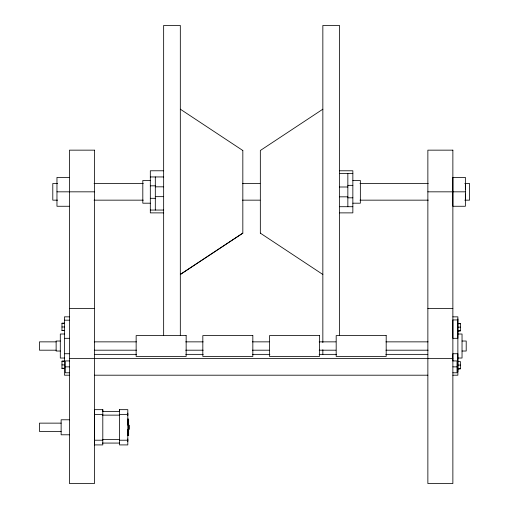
<?xml version="1.0" encoding="UTF-8"?>
<svg xmlns="http://www.w3.org/2000/svg" width="509" height="509" viewBox="0 0 509 509"><rect width="100%" height="100%" fill="white"/><g stroke="black" fill="none" stroke-linecap="round" stroke-linejoin="round"><path stroke-width="0.76" d="M102.805 409.662L102.805 444.917L94.47 444.917L94.47 409.662L102.805 409.662L102.805 411.234M119.475 409.662L119.475 444.917L127.81 444.917L127.81 409.662L119.475 409.662L119.475 411.234M128.643 429.456L128.643 425.123M452.87 360.83L452.87 353.736L457.871 353.736L457.871 371.863M457.871 318.939L457.871 338.313L452.87 338.313L452.87 319.945L457.871 319.945M322.846 109.2L260.334 150.505L260.334 233.147M242.831 233.141L180.32 274.453L242.831 233.147L242.831 150.505M163.65 170.782L150.314 170.782L150.314 212.877L163.65 212.877M339.516 170.782L352.852 170.782L352.852 212.877L339.516 212.877M339.516 173.601L352.852 173.601M150.314 176.947L163.65 176.947M69.466 177.393L56.963 177.393L56.963 206.266L69.466 206.266M150.314 180.466L142.813 180.466L142.813 203.193L150.314 203.193M352.852 180.466L360.353 180.466L360.353 203.193L352.852 203.193M57.555 183.494L52.796 183.494L52.796 200.158L57.555 200.158M94.076 183.494L143.29 183.494M242.513 183.494L259.978 183.494M359.997 183.494L428.26 183.494M464.781 183.494L469.54 183.494L469.54 200.158L464.781 200.158M347.851 185.346L352.852 185.346M150.314 185.836L155.315 185.836M155.315 186.828L163.65 186.828M339.516 187L347.851 187M56.963 191.829L94.47 191.829M427.865 191.829L465.372 191.829M155.315 196.659L163.65 196.659M339.516 196.83L347.851 196.83M347.851 197.816L352.852 197.816M150.314 198.313L155.315 198.313M94.076 200.158L143.29 200.158M242.513 200.158L259.978 200.158M359.997 200.158L428.26 200.158M339.516 206.711L352.852 206.711M150.314 210.052L163.65 210.052M69.466 308.518L94.47 308.518M427.865 308.518L452.87 308.518M69.466 316.852L64.465 316.846L64.465 375.197L69.466 375.197M452.87 316.852L457.871 316.852L457.871 375.197L452.87 375.197M64.465 320.186L69.466 320.186M64.465 323.183L61.964 323.183L61.964 330.519L64.465 330.519M61.964 323.304L64.465 323.304M457.871 323.603L460.371 323.603L460.371 330.939L457.871 330.939M457.871 323.724L460.371 323.724M61.964 326.975L64.465 326.975M457.871 327.147L460.371 327.147M61.964 330.398L64.465 330.398M457.871 330.818L460.371 330.818M64.465 334.012L60.297 334.019L60.297 358.031L64.465 358.031M457.871 334.019L462.038 334.019L462.038 358.031L457.871 358.031M64.465 338.313L69.466 338.313M60.297 341.024L56.13 341.024L56.13 351.025L60.297 351.025M462.038 341.024L466.206 341.024L466.206 351.025L462.038 351.025M56.149 341.857L39.46 341.857L39.46 350.192L56.149 350.192M94.292 341.857L136.412 341.857M185.683 341.857L203.167 341.857M252.439 341.857L269.121 341.857M319.188 341.857L335.876 341.857M385.943 341.857L428.063 341.857M94.292 350.192L136.412 350.192M185.683 350.192L203.167 350.192M252.439 350.192L269.121 350.192M319.188 350.192L335.876 350.192M385.943 350.192L428.063 350.192M64.465 353.736L69.466 353.736M94.47 354.359L136.539 354.359M185.76 354.359L203.218 354.359M252.439 354.359L269.897 354.359M319.118 354.359L336.576 354.359M385.797 354.359L427.865 354.359M69.466 358.527L452.87 358.527M69.466 360.932L65.298 360.932L65.298 372.792L69.466 372.792M452.87 360.932L457.037 360.932L457.037 372.792L452.87 372.792M64.465 361.104L61.964 361.11L61.964 368.446L64.465 368.446M61.964 361.231L64.465 361.231M457.871 361.524L460.371 361.524L460.371 368.866L457.871 368.866M61.964 364.902L64.465 364.902M457.871 365.074L460.371 365.074M65.298 366.862L69.466 366.862M452.87 366.862L457.037 366.862M457.871 368.739L460.371 368.739M94.47 375.197L427.865 375.197M102.315 411.507L119.57 411.507M94.47 414.371L102.805 414.371M119.475 414.371L127.81 414.371M102.315 415.134L119.57 415.134M69.618 419.785L61.131 419.785L61.131 434.788L69.618 434.788M61.131 423.138L39.46 423.138L39.46 431.441L61.131 431.441M102.315 439.445L119.57 439.445M94.47 440.209L102.805 440.209M119.475 440.209L127.81 440.209M102.315 443.072L119.57 443.072M180.32 109.187L242.831 150.518M260.334 233.141L322.846 274.472M465.372 183.494L465.372 189.672M465.372 193.986L465.372 200.164M347.851 173.601L347.851 206.711M339.516 335.59L339.516 25.45L322.846 25.45L322.846 342.646M322.846 349.715L322.846 354.423M180.32 335.59L180.32 25.45L163.65 25.45L163.65 335.59M155.315 176.947L155.315 210.052M129.477 425.206L129.477 429.373M128.643 418.926L128.643 435.653M127.81 413.117L127.81 415.618M127.81 418.926L127.81 425.123M127.81 429.456L127.81 435.653M127.81 438.955L127.81 441.456M452.87 177.393L452.87 206.266L465.372 206.266L465.372 177.393L452.87 177.393M94.47 150.155L69.466 150.155L69.466 483.55L94.47 483.55L94.47 150.155M452.87 150.155L427.865 150.155L427.865 483.55L452.87 483.55L452.87 150.155M186.154 335.603L136.145 335.603L136.145 356.44L186.154 356.44L186.154 335.603M252.833 335.603L202.824 335.603L202.824 356.44L252.833 356.44L252.833 335.603M319.512 335.603L269.503 335.603L269.503 356.44L319.512 356.44L319.512 335.603M386.191 335.603L336.182 335.603L336.182 356.44L386.191 356.44L386.191 335.603M64.465 368.319L61.964 368.319L64.465 368.325"/></g></svg>
